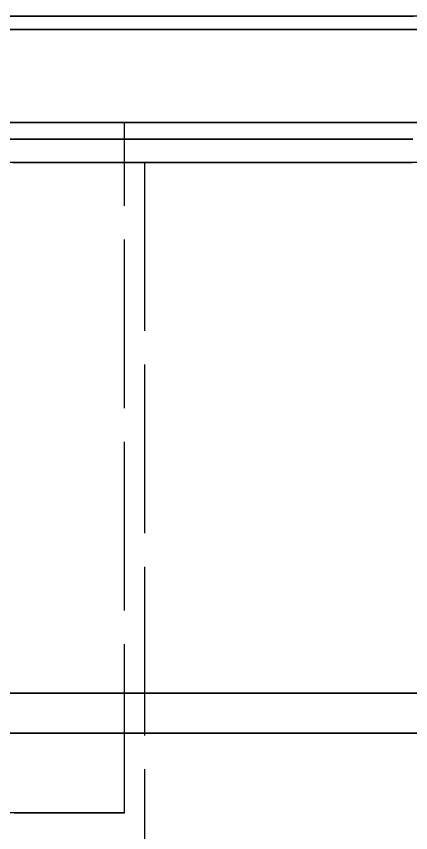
# Model space of a CAD drawing. Header units: millimetres. Extents: x -9 to 234, y -53 to 196.
# Drawn here: x 161.53 to 164.51, y 26.25 to 32.4 of the extents above; entities that cross this region are included whole.
import ezdxf

# ---------------------------------------------------------------- set-up
doc = ezdxf.new("R2010")
doc.units = ezdxf.units.MM
doc.linetypes.add('DASHED', pattern=[1.524, 1.27, -0.254])
doc.layers.add('HIDDEN', color=8, linetype='DASHED')
doc.layers.add('VISIBLE', color=7, linetype='CONTINUOUS')

msp = doc.modelspace()

# ---------------------------------------------------------------- linework, layer by layer
at = {"layer": 'HIDDEN'}
for points in [[(161.43333, 32.4), (161.55635, 32.4), (161.67937, 32.4), (161.80238, 32.4), (161.9254, 32.4), (162.04841, 32.4), (162.17143, 32.4), (162.29444, 32.4), (162.41746, 32.4), (162.54048, 32.4), (162.66349, 32.4), (162.78651, 32.4), (162.90952, 32.4), (163.03254, 32.4), (163.15556, 32.4), (163.27857, 32.4), (163.40159, 32.4), (163.5246, 32.4), (163.64762, 32.4), (163.77063, 32.4), (163.89365, 32.4), (164.01667, 32.4), (164.13968, 32.4), (164.2627, 32.4), (164.38571, 32.4), (164.50873, 32.4)], [(164.63175, 32.4), (164.38571, 32.4), (164.13968, 32.4), (163.89365, 32.4), (163.64762, 32.4), (163.40159, 32.4), (163.15556, 32.4), (162.90952, 32.4), (162.66349, 32.4), (162.41746, 32.4), (162.17143, 32.4), (161.9254, 32.4), (161.67937, 32.4), (161.43333, 32.4)], [(161.5, 32.4), (161.62619, 32.4), (161.75238, 32.4), (161.87857, 32.4), (162.00476, 32.4), (162.13095, 32.4), (162.25714, 32.4), (162.38333, 32.4), (162.50952, 32.4), (162.63571, 32.4), (162.7619, 32.4), (162.8881, 32.4), (163.01429, 32.4), (163.14048, 32.4), (163.26667, 32.4), (163.39286, 32.4), (163.51905, 32.4), (163.64524, 32.4), (163.77143, 32.4), (163.89762, 32.4), (164.02381, 32.4), (164.15, 32.4), (164.27619, 32.4), (164.40238, 32.4), (164.52857, 32.4)], [(164.52857, 32.4), (164.27619, 32.4), (164.02381, 32.4), (163.77143, 32.4), (163.51905, 32.4), (163.26667, 32.4), (163.01429, 32.4), (162.7619, 32.4), (162.50952, 32.4), (162.25714, 32.4), (162.00476, 32.4), (161.75238, 32.4), (161.5, 32.4)], [(164.56429, 32.3), (163.80238, 32.3), (163.04048, 32.3), (162.27857, 32.3), (161.51667, 32.3), (160.75476, 32.3), (159.99286, 32.3), (159.23095, 32.3), (158.46905, 32.3), (157.70714, 32.3), (156.94524, 32.3), (156.18333, 32.3), (155.42143, 32.3), (154.65952, 32.3), (153.89762, 32.3), (153.13571, 32.3), (152.37381, 32.3), (151.6119, 32.3), (150.85, 32.3)], [(164.85169, 32.3), (164.37156, 32.3), (163.89142, 32.3), (163.41129, 32.3), (162.93115, 32.3), (162.45102, 32.3), (161.97088, 32.3), (161.49074, 32.3), (161.01061, 32.3), (160.53047, 32.3), (160.05034, 32.3), (159.5702, 32.3), (159.09007, 32.3), (158.60993, 32.3), (158.1298, 32.3), (157.64966, 32.3), (157.16953, 32.3), (156.68939, 32.3), (156.20926, 32.3), (155.72912, 32.3)], [(161.49074, 32.3), (161.73081, 32.3), (161.97088, 32.3), (162.21095, 32.3), (162.45102, 32.3), (162.69108, 32.3), (162.93115, 32.3), (163.17122, 32.3), (163.41129, 32.3), (163.65135, 32.3), (163.89142, 32.3), (164.13149, 32.3), (164.37156, 32.3), (164.61162, 32.3)], [(164.85, 31.6), (164.40556, 31.6), (163.96111, 31.6), (163.51667, 31.6), (163.07222, 31.6), (162.62778, 31.6), (162.18333, 31.6), (161.73889, 31.6), (161.29444, 31.6), (160.85, 31.6), (160.40556, 31.6), (159.96111, 31.6), (159.51667, 31.6), (159.07222, 31.6), (158.62778, 31.6), (158.18333, 31.6), (157.73889, 31.6), (157.29444, 31.6), (156.85, 31.6), (156.40556, 31.6), (155.96111, 31.6)], [(161.45952, 31.6), (161.63349, 31.6), (161.80746, 31.6), (161.98143, 31.6), (162.1554, 31.6), (162.32937, 31.6), (162.50333, 31.6), (162.6773, 31.6), (162.85127, 31.6), (163.02524, 31.6), (163.19921, 31.6), (163.37317, 31.6), (163.54714, 31.6), (163.72111, 31.6), (163.89508, 31.6), (164.06905, 31.6), (164.24302, 31.6), (164.41698, 31.6), (164.59095, 31.6)], [(164.59095, 31.6), (164.24302, 31.6), (163.89508, 31.6), (163.54714, 31.6), (163.19921, 31.6), (162.85127, 31.6), (162.50333, 31.6), (162.1554, 31.6), (161.80746, 31.6), (161.45952, 31.6)], [(162.35, 31.6), (162.23889, 31.6), (162.12778, 31.6), (162.01667, 31.6), (161.90556, 31.6), (161.79444, 31.6), (161.68333, 31.6), (161.57222, 31.6), (161.46111, 31.6)], [(161.51667, 31.6), (161.73889, 31.6), (161.96111, 31.6), (162.18333, 31.6), (162.40556, 31.6), (162.62778, 31.6), (162.85, 31.6), (163.07222, 31.6), (163.29444, 31.6), (163.51667, 31.6), (163.73889, 31.6), (163.96111, 31.6), (164.18333, 31.6), (164.40556, 31.6), (164.62778, 31.6)], [(161.51667, 31.6), (161.57222, 31.6), (161.62778, 31.6), (161.68333, 31.6), (161.73889, 31.6), (161.79444, 31.6), (161.85, 31.6), (161.90556, 31.6), (161.96111, 31.6), (162.01667, 31.6), (162.07222, 31.6), (162.12778, 31.6), (162.18333, 31.6), (162.23889, 31.6), (162.29444, 31.6), (162.35, 31.6)], [(162.35, 26.4), (162.35, 31.6)], [(164.5246, 31.47574), (164.07063, 31.47574), (163.61667, 31.47574), (163.1627, 31.47574), (162.70873, 31.47574), (162.25476, 31.47574), (161.80079, 31.47574), (161.34683, 31.47574), (160.89286, 31.47574), (160.43889, 31.47574), (159.98492, 31.47574), (159.53095, 31.47574), (159.07698, 31.47574), (158.62302, 31.47574), (158.16905, 31.47574), (157.71508, 31.47574), (157.26111, 31.47574), (156.80714, 31.47574), (156.35317, 31.47574), (155.89921, 31.47574)], [(161.34683, 31.47574), (161.57381, 31.47574), (161.80079, 31.47574), (162.02778, 31.47574), (162.25476, 31.47574), (162.48175, 31.47574), (162.70873, 31.47574), (162.93571, 31.47574), (163.1627, 31.47574), (163.38968, 31.47574), (163.61667, 31.47574), (163.84365, 31.47574), (164.07063, 31.47574), (164.29762, 31.47574), (164.5246, 31.47574)], [(162.5, 31.3), (162.38413, 31.3), (162.26825, 31.3), (162.15238, 31.3), (162.03651, 31.3), (161.92063, 31.3), (161.80476, 31.3), (161.68889, 31.3), (161.57302, 31.3), (161.45714, 31.3)], [(161.50714, 31.3), (161.68429, 31.3), (161.86143, 31.3), (162.03857, 31.3), (162.21571, 31.3), (162.39286, 31.3), (162.57, 31.3), (162.74714, 31.3), (162.92429, 31.3), (163.10143, 31.3), (163.27857, 31.3), (163.45571, 31.3), (163.63286, 31.3), (163.81, 31.3), (163.98714, 31.3), (164.16429, 31.3), (164.34143, 31.3), (164.51857, 31.3)], [(164.69571, 31.3), (164.34143, 31.3), (163.98714, 31.3), (163.63286, 31.3), (163.27857, 31.3), (162.92429, 31.3), (162.57, 31.3), (162.21571, 31.3), (161.86143, 31.3), (161.50714, 31.3)], [(161.51508, 31.3), (161.57302, 31.3), (161.63095, 31.3), (161.68889, 31.3), (161.74683, 31.3), (161.80476, 31.3), (161.8627, 31.3), (161.92063, 31.3), (161.97857, 31.3), (162.03651, 31.3), (162.09444, 31.3), (162.15238, 31.3), (162.21032, 31.3), (162.26825, 31.3), (162.32619, 31.3), (162.38413, 31.3), (162.44206, 31.3), (162.5, 31.3)], [(162.5, 31.3), (162.5, 26.1)], [(164.85, 27.3), (164.40556, 27.3), (163.96111, 27.3), (163.51667, 27.3), (163.07222, 27.3), (162.62778, 27.3), (162.18333, 27.3), (161.73889, 27.3), (161.29444, 27.3), (160.85, 27.3), (160.40556, 27.3), (159.96111, 27.3), (159.51667, 27.3), (159.07222, 27.3), (158.62778, 27.3), (158.18333, 27.3), (157.73889, 27.3), (157.29444, 27.3), (156.85, 27.3), (156.40556, 27.3), (155.96111, 27.3)], [(161.46032, 27.3), (161.57381, 27.3), (161.6873, 27.3), (161.80079, 27.3), (161.91429, 27.3), (162.02778, 27.3), (162.14127, 27.3), (162.25476, 27.3), (162.36825, 27.3), (162.48175, 27.3), (162.59524, 27.3), (162.70873, 27.3), (162.82222, 27.3), (162.93571, 27.3), (163.04921, 27.3), (163.1627, 27.3), (163.27619, 27.3), (163.38968, 27.3), (163.50317, 27.3), (163.61667, 27.3), (163.73016, 27.3), (163.84365, 27.3), (163.95714, 27.3), (164.07063, 27.3), (164.18413, 27.3), (164.29762, 27.3), (164.41111, 27.3), (164.5246, 27.3)], [(164.6381, 27.3), (164.41111, 27.3), (164.18413, 27.3), (163.95714, 27.3), (163.73016, 27.3), (163.50317, 27.3), (163.27619, 27.3), (163.04921, 27.3), (162.82222, 27.3), (162.59524, 27.3), (162.36825, 27.3), (162.14127, 27.3), (161.91429, 27.3), (161.6873, 27.3), (161.46032, 27.3)], [(161.51667, 27.3), (161.73889, 27.3), (161.96111, 27.3), (162.18333, 27.3), (162.40556, 27.3), (162.62778, 27.3), (162.85, 27.3), (163.07222, 27.3), (163.29444, 27.3), (163.51667, 27.3), (163.73889, 27.3), (163.96111, 27.3), (164.18333, 27.3), (164.40556, 27.3), (164.62778, 27.3)], [(164.5246, 27), (164.07063, 27), (163.61667, 27), (163.1627, 27), (162.70873, 27), (162.25476, 27), (161.80079, 27), (161.34683, 27), (160.89286, 27), (160.43889, 27), (159.98492, 27), (159.53095, 27), (159.07698, 27), (158.62302, 27), (158.16905, 27), (157.71508, 27), (157.26111, 27), (156.80714, 27), (156.35317, 27), (155.89921, 27)], [(161.34683, 27), (161.57381, 27), (161.80079, 27), (162.02778, 27), (162.25476, 27), (162.48175, 27), (162.70873, 27), (162.93571, 27), (163.1627, 27), (163.38968, 27), (163.61667, 27), (163.84365, 27), (164.07063, 27), (164.29762, 27), (164.5246, 27)], [(161.50568, 27), (161.62115, 27), (161.73661, 27), (161.85208, 27), (161.96754, 27), (162.08301, 27), (162.19847, 27), (162.31394, 27), (162.4294, 27), (162.54486, 27), (162.66033, 27), (162.77579, 27), (162.89126, 27), (163.00672, 27), (163.12219, 27), (163.23765, 27), (163.35312, 27), (163.46858, 27), (163.58404, 27), (163.69951, 27), (163.81497, 27), (163.93044, 27), (164.0459, 27), (164.16137, 27), (164.27683, 27), (164.3923, 27), (164.50776, 27), (164.62323, 27)], [(164.73869, 27), (164.50776, 27), (164.27683, 27), (164.0459, 27), (163.81497, 27), (163.58404, 27), (163.35312, 27), (163.12219, 27), (162.89126, 27), (162.66033, 27), (162.4294, 27), (162.19847, 27), (161.96754, 27), (161.73661, 27), (161.50568, 27)], [(162.35, 26.4), (162.23889, 26.4), (162.12778, 26.4), (162.01667, 26.4), (161.90556, 26.4), (161.79444, 26.4), (161.68333, 26.4), (161.57222, 26.4), (161.46111, 26.4)], [(161.51667, 26.4), (161.57222, 26.4), (161.62778, 26.4), (161.68333, 26.4), (161.73889, 26.4), (161.79444, 26.4), (161.85, 26.4), (161.90556, 26.4), (161.96111, 26.4), (162.01667, 26.4), (162.07222, 26.4), (162.12778, 26.4), (162.18333, 26.4), (162.23889, 26.4), (162.29444, 26.4), (162.35, 26.4)]]:
    msp.add_lwpolyline(points, dxfattribs=at)
at = {"layer": 'VISIBLE'}
msp.add_lwpolyline([(158.85, 32.3), (159.23095, 32.3), (159.6119, 32.3), (159.99286, 32.3), (160.37381, 32.3), (160.75476, 32.3), (161.13571, 32.3), (161.51667, 32.3), (161.89762, 32.3), (162.27857, 32.3), (162.65952, 32.3), (163.04048, 32.3), (163.42143, 32.3), (163.80238, 32.3), (164.18333, 32.3), (164.56429, 32.3)], dxfattribs=at)

doc.saveas('drawing.dxf')
